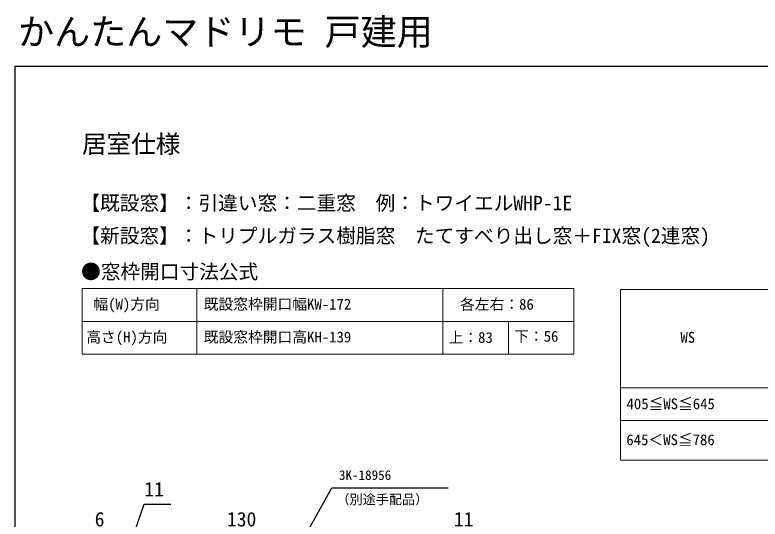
# Model space of a CAD drawing. Units: millimetres, scale not verified. Extents: x -525 to 525, y -783 to 778.
# Drawn here: x -525 to -70.5, y 471.3 to 778.5 of the extents above; entities that cross this region are included whole.
import ezdxf
from ezdxf.enums import TextEntityAlignment as Align

# ---------------------------------------------------------------- set-up
doc = ezdxf.new("R2010")
doc.units = ezdxf.units.MM
doc.header["$LTSCALE"] = 4
doc.layers.add('0-1_TABLE1', color=7, linetype='Continuous', lineweight=18)
for name, color, linetype in [('0-2_USER1', 3, 'Continuous'), ('0-8_YKK_D', 6, 'Continuous'), ('0-9_YKK_ZWAK', 7, 'Continuous')]:
    doc.layers.add(name, color=color, linetype=linetype)
doc.styles.add('ＭＳ ゴシック', font='')
doc.styles.get('ＭＳ ゴシック').set_extended_font_data('MS Gothic')

msp = doc.modelspace()

# ---------------------------------------------------------------- linework, layer by layer
at = {"layer": '0-1_TABLE1'}
for p, q in [((-484.054, 611.699), (-184.054, 611.699)), ((-484.054, 611.699), (-484.054, 571.699)), ((-414.054, 611.699), (-414.054, 571.699)), ((-264.054, 611.699), (-264.054, 571.699)), ((-184.054, 611.699), (-184.054, 571.699)), ((-155.583, 611.275), (354.417, 611.275)), ((-155.583, 611.275), (-155.583, 507.275)), ((-484.054, 591.699), (-184.054, 591.699)), ((-224.054, 591.699), (-224.054, 571.699)), ((-484.054, 571.699), (-184.054, 571.699)), ((-155.583, 551.275), (354.417, 551.275)), ((-155.583, 531.275), (234.417, 531.275)), ((-155.583, 507.275), (354.417, 507.275))]:
    msp.add_line(p, q, dxfattribs=at)
at = {"layer": '0-8_YKK_D'}
for points in [[(-359.475, 440.498), (-358.235, 442.726), (-331.766, 490.307), (-260.808, 490.307)], [(-452.5, 462.2), (-446.27, 480.428), (-429.929, 480.428)]]:
    msp.add_lwpolyline(points, dxfattribs=at)
at = {"layer": '0-9_YKK_ZWAK'}
for q in [(-525, -782.8), (525, 747.2)]:
    msp.add_line((-525, 747.2), q, dxfattribs=at)

# ---------------------------------------------------------------- texts
at = {"layer": '0-1_TABLE1', "style": 'ＭＳ ゴシック'}
for s, p in [('幅(W)方向', (-477.103, 596.969)), ('既設窓枠開口幅KW-172', (-409.821, 596.969)), ('各左右：86', (-253.534, 596.893)), ('高さ(H)方向', (-481.475, 576.944)), ('既設窓枠開口高KH-139', (-409.821, 576.944)), ('下：56', (-220.546, 577.404)), ('上：83', (-260.52, 576.662)), ('WS', (-119.123, 576.775)), ('405≦WS≦645', (-152.004, 536.263)), ('645＜WS≦786', (-152.106, 514.366))]:
    msp.add_text(s, height=6.598, dxfattribs=at).set_placement(p, align=Align.BOTTOM_LEFT)
at = {"layer": '0-2_USER1', "style": 'ＭＳ ゴシック'}
for s, height, p in [('かんたんマドリモ 戸建用', 16.13, (-523.125, 755.325)), ('居室仕様', 11, (-484.108, 691.075)), ('【既設窓】：引違い窓：二重窓\u3000例：トワイエルWHP-1E', 8.798, (-485.045, 656.836)), ('【新設窓】：トリプルガラス樹脂窓\u3000たてすべり出し窓＋FIX窓(2連窓)', 8.798, (-485.045, 636.905)), ('●窓枠開口寸法公式', 8.798, (-484.636, 615.018))]:
    msp.add_text(s, height=height, dxfattribs=at).set_placement(p, align=Align.BOTTOM_LEFT)
at = {"layer": '0-8_YKK_D', "style": 'ＭＳ ゴシック'}
for s, height, p in [('3K-18956', 5.865, (-327.421, 493.417)), ('11', 8.798, (-446.111, 482.428)), ('（別途手配品）', 5.865, (-328.921, 478.583)), ('6', 8.798, (-476.323, 464.2)), ('130', 8.798, (-395.705, 464.2)), ('11', 8.798, (-257.291, 464.2))]:
    msp.add_text(s, height=height, dxfattribs=at).set_placement(p, align=Align.BOTTOM_LEFT)

doc.saveas('drawing.dxf')
